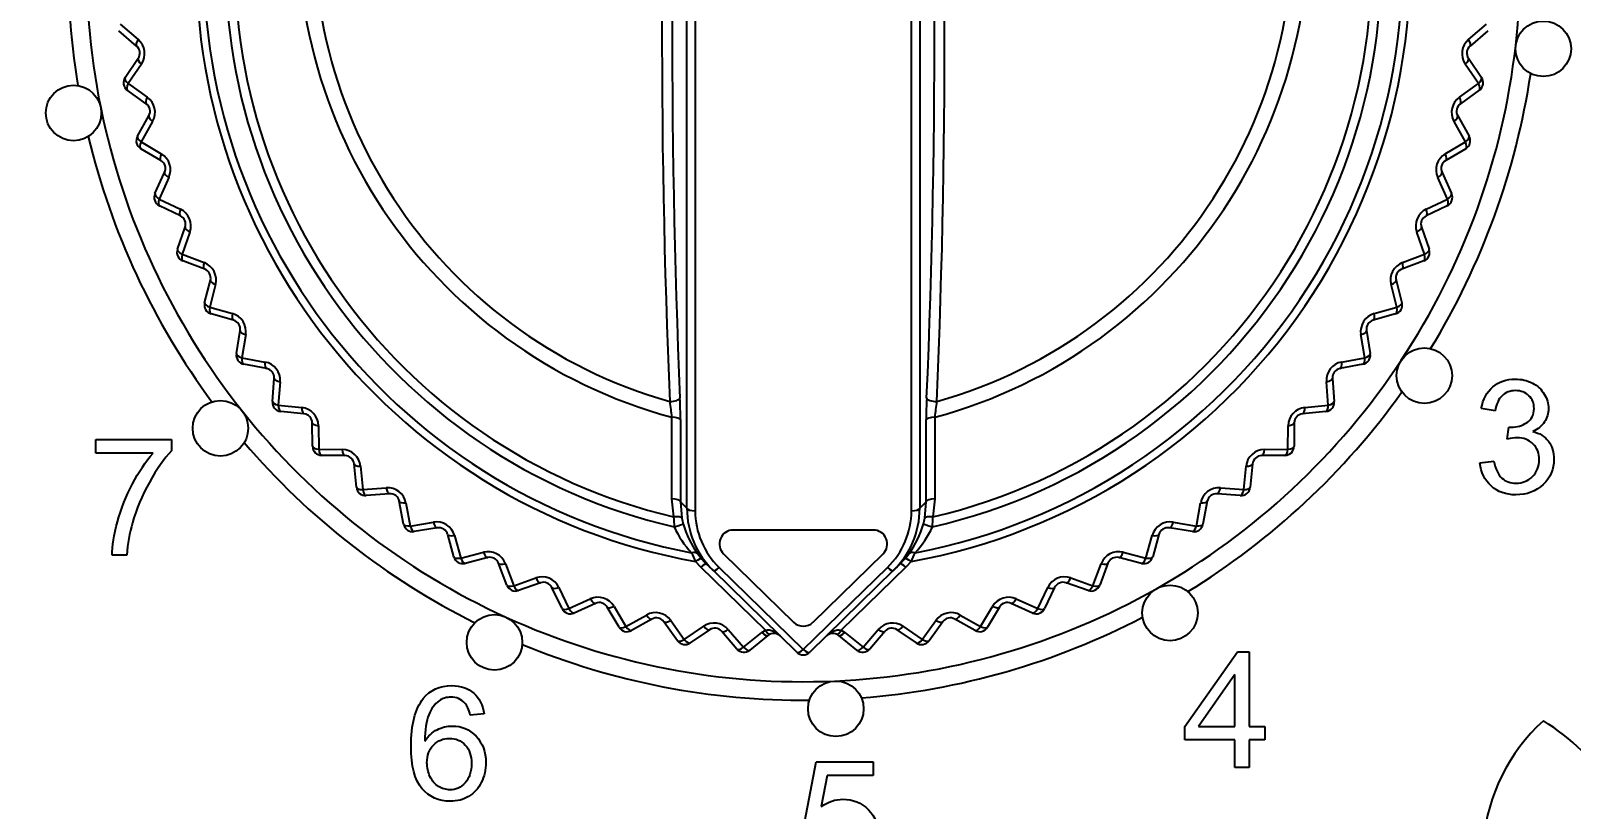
# Model space of a CAD drawing. Header units: millimetres. Extents: x -16130 to 36813, y -8099 to 27484.
# Drawn here: x 30170.65 to 30203.95, y 18294.53 to 18311.35 of the extents above; entities that cross this region are included whole.
import ezdxf

# ---------------------------------------------------------------- set-up
doc = ezdxf.new("R2010")
doc.units = ezdxf.units.MM
doc.header["$LTSCALE"] = 6
doc.header["$PDMODE"] = 99
doc.header["$PDSIZE"] = 1
doc.layers.add('08_DIM', color=3, linetype='Continuous', lineweight=13)
doc.styles.add('KSS_TXT', font='txt.shx', dxfattribs={"bigfont": 'extfont2.shx'})
doc.dimstyles.new('KSS_DIM', dxfattribs={"dimtxt": 3, "dimasz": 2.5, "dimexe": 1.25, "dimexo": 0.625, "dimtad": 1, "dimdsep": 46, "dimtxsty": 'KSS_TXT', "dimblk": 'OPEN30', "dimcen": 0, "dimazin": 2, "dimtfac": 0.75, "dimtmove": 0, "dimatfit": 3, "dimldrblk": 'OPEN30', "dimfxl": 1, "dimtolj": 1, "dimarcsym": 0})

# ---------------------------------------------------------------- blocks, each defined once
blk = doc.blocks.new('_Open30')
at = {"color": 0, "linetype": 'ByBlock', "lineweight": -2}
for p, q in [((-1, 0.268), (0, 0)), ((0, 0), (-1, -0.268)), ((0, 0), (-1, 0))]:
    blk.add_line(p, q, dxfattribs=at)
blk = doc.blocks.new('*D3047')
at = {"layer": '08_DIM', "color": 0, "lineweight": -2, "transparency": 16777216}
for p, q in [((30038.619, 18312.172), (30038.619, 18370.304)), ((30370.219, 18305.906), (30370.219, 18370.304)), ((30041.119, 18369.054), (30367.719, 18369.054))]:
    blk.add_line(p, q, dxfattribs=at)
at = {"layer": 'Defpoints', "color": 0, "transparency": 16777216}
for p in [(30370.219, 18369.054), (30038.619, 18311.547), (30370.219, 18305.281)]:
    blk.add_point(p, dxfattribs=at)
at = {"layer": '08_DIM', "color": 0, "lineweight": -2, "transparency": 16777216, "xscale": 2.5, "yscale": 2.5, "zscale": 2.5, "rotation": 180}
blk.add_blockref('_Open30', (30038.619, 18369.054), dxfattribs=at)
at = {"layer": '08_DIM', "color": 0, "lineweight": -2, "transparency": 16777216, "xscale": 2.5, "yscale": 2.5, "zscale": 2.5}
blk.add_blockref('_Open30', (30370.219, 18369.054), dxfattribs=at)
at = {"layer": '08_DIM', "color": 0, "transparency": 16777216, "insert": (30204.419, 18371.179), "char_height": 3, "attachment_point": 5, "style": 'KSS_TXT'}
blk.add_mtext('\\A1;331.6', dxfattribs=at)
blk = doc.blocks.new('*D3049')
at = {"layer": '08_DIM', "color": 0, "lineweight": -2, "transparency": 16777216}
for p, q in [((30200.117, 18343.051), (30005.532, 18343.051)), ((30006.782, 18166.047), (30006.782, 18340.551)), ((30048.444, 18163.547), (30005.532, 18163.547))]:
    blk.add_line(p, q, dxfattribs=at)
at = {"layer": 'Defpoints', "color": 0, "transparency": 16777216}
for p in [(30006.782, 18343.051), (30200.742, 18343.051), (30049.069, 18163.547)]:
    blk.add_point(p, dxfattribs=at)
at = {"layer": '08_DIM', "color": 0, "lineweight": -2, "transparency": 16777216, "xscale": 2.5, "yscale": 2.5, "zscale": 2.5}
for p, rotation in [((30006.782, 18343.051), 90), ((30006.782, 18163.547), 270)]:
    blk.add_blockref('_Open30', p, dxfattribs=dict(at, rotation=rotation))
at = {"layer": '08_DIM', "color": 0, "transparency": 16777216, "insert": (30004.655, 18253.299), "char_height": 3, "attachment_point": 5, "rotation": 90, "style": 'KSS_TXT'}
blk.add_mtext('\\A1;179.5', dxfattribs=at)
blk = doc.blocks.new('140.096a')
at = {"color": 0}
for p, q in [((-37.634, 147.945), (-37.248, 147.614)), ((-8.487, 147.614), (-8.101, 147.945)), ((-37.28, 147.474), (-37.662, 147.802)), ((-8.073, 147.802), (-8.455, 147.474)), ((-37.53, 146.794), (-37.245, 147.21)), ((-8.49, 147.21), (-8.206, 146.794)), ((-37.177, 147.081), (-37.464, 146.663)), ((-8.271, 146.663), (-8.558, 147.081)), ((-37.464, 146.663), (-37.051, 146.367)), ((-8.685, 146.367), (-8.271, 146.663)), ((-37.072, 146.225), (-37.481, 146.518)), ((-8.254, 146.518), (-8.664, 146.225)), ((-37.261, 145.525), (-37.014, 145.964)), ((-8.721, 145.964), (-8.475, 145.525)), ((-36.934, 145.843), (-37.183, 145.401)), ((-8.552, 145.401), (-8.801, 145.843)), ((-36.755, 144.998), (-37.189, 145.255)), ((-37.183, 145.401), (-36.746, 145.142)), ((-8.99, 145.142), (-8.552, 145.401)), ((-8.547, 145.255), (-8.98, 144.998)), ((-36.883, 144.285), (-36.675, 144.744)), ((-36.584, 144.63), (-36.793, 144.168)), ((-8.942, 144.168), (-9.152, 144.63)), ((-9.06, 144.744), (-8.853, 144.285)), ((-36.793, 144.168), (-36.335, 143.949)), ((-36.333, 143.804), (-36.787, 144.022)), ((-8.948, 144.022), (-9.402, 143.804)), ((-9.4, 143.949), (-8.942, 144.168)), ((-36.398, 143.082), (-36.231, 143.557)), ((-9.505, 143.557), (-9.338, 143.082)), ((-36.129, 143.453), (-36.297, 142.974)), ((-9.438, 142.974), (-9.606, 143.453)), ((-36.297, 142.974), (-35.822, 142.796)), ((-9.914, 142.796), (-9.438, 142.974)), ((-35.808, 142.651), (-36.279, 142.829)), ((-9.456, 142.829), (-9.927, 142.651)), ((-35.81, 141.926), (-35.685, 142.414)), ((-35.574, 142.319), (-35.7, 141.828)), ((-10.036, 141.828), (-10.162, 142.319)), ((-10.05, 142.414), (-9.926, 141.926)), ((-35.7, 141.828), (-35.21, 141.692)), ((-35.185, 141.548), (-35.67, 141.684)), ((-10.065, 141.684), (-10.55, 141.548)), ((-10.525, 141.692), (-10.036, 141.828)), ((-35.123, 140.826), (-35.042, 141.323)), ((-34.922, 141.239), (-35.004, 140.739)), ((-10.731, 140.739), (-10.814, 141.239)), ((-10.694, 141.323), (-10.612, 140.826)), ((-35.004, 140.739), (-34.505, 140.645)), ((-34.468, 140.504), (-34.963, 140.597)), ((-10.772, 140.597), (-11.267, 140.504)), ((-11.23, 140.645), (-10.731, 140.739)), ((-34.344, 139.79), (-34.306, 140.292)), ((-34.178, 140.219), (-34.217, 139.714)), ((-11.519, 139.714), (-11.557, 140.219)), ((-11.43, 140.292), (-11.392, 139.79)), ((-34.217, 139.714), (-33.712, 139.664)), ((-33.663, 139.526), (-34.164, 139.576)), ((-11.571, 139.576), (-12.073, 139.526)), ((-12.024, 139.664), (-11.519, 139.714)), ((-7.911, 139.588), (-8.211, 139.64)), ((-33.477, 138.826), (-33.482, 139.329)), ((-33.349, 139.268), (-33.343, 138.761)), ((-25.708, 137.688), (-25.708, 139.451)), ((-25.523, 139.402), (-25.524, 137.627)), ((-20.211, 137.627), (-20.212, 139.402)), ((-20.027, 139.451), (-20.028, 137.688)), ((-12.392, 138.761), (-12.387, 139.268)), ((-12.253, 139.329), (-12.259, 138.826)), ((-7.649, 138.976), (-7.617, 139.239)), ((-38.164, 138.673), (-38.164, 138.97)), ((-38.164, 138.97), (-36.527, 138.97)), ((-36.527, 138.97), (-36.527, 138.728)), ((-36.925, 138.673), (-38.164, 138.673)), ((-33.343, 138.761), (-32.836, 138.756)), ((-32.775, 138.622), (-33.279, 138.628)), ((-12.456, 138.628), (-12.96, 138.622)), ((-12.9, 138.756), (-12.392, 138.761)), ((-32.529, 137.941), (-32.579, 138.442)), ((-32.44, 138.393), (-32.39, 137.889)), ((-13.345, 137.889), (-13.296, 138.393)), ((-13.157, 138.442), (-13.207, 137.941)), ((-8.242, 138.465), (-7.942, 138.505)), ((-32.39, 137.889), (-31.884, 137.927)), ((-13.851, 137.927), (-13.345, 137.889)), ((-31.812, 137.799), (-32.315, 137.761)), ((-31.508, 137.142), (-31.601, 137.637)), ((-31.458, 137.601), (-31.364, 137.102)), ((-25.67, 137.299), (-25.708, 137.688)), ((-25.524, 137.627), (-25.491, 137.27)), ((-25.524, 137.627), (-25.384, 137.484)), ((-20.352, 137.484), (-20.211, 137.627)), ((-20.244, 137.27), (-20.211, 137.627)), ((-20.028, 137.688), (-20.065, 137.299)), ((-14.371, 137.102), (-14.278, 137.601)), ((-14.135, 137.637), (-14.228, 137.142)), ((-13.421, 137.761), (-13.923, 137.799)), ((-31.364, 137.102), (-30.864, 137.185)), ((-30.781, 137.063), (-31.279, 136.981)), ((-30.42, 136.435), (-30.556, 136.92)), ((-30.411, 136.897), (-30.274, 136.408)), ((-21.354, 137.015), (-24.381, 137.015)), ((-15.461, 136.408), (-15.325, 136.897)), ((-15.179, 136.92), (-15.315, 136.435)), ((-14.457, 136.981), (-14.954, 137.063)), ((-14.872, 137.185), (-14.371, 137.102)), ((-30.274, 136.408), (-29.783, 136.534)), ((-15.953, 136.534), (-15.461, 136.408)), ((-37.491, 136.47), (-37.811, 136.47)), ((-29.69, 136.42), (-30.178, 136.295)), ((-29.276, 135.825), (-29.454, 136.296)), ((-29.307, 136.286), (-29.128, 135.812)), ((-25.084, 136.214), (-25.198, 136.334)), ((-23.688, 134.853), (-25.084, 136.214)), ((-25.061, 136.389), (-24.957, 136.279)), ((-24.812, 136.137), (-24.957, 136.279)), ((-24.689, 136.207), (-22.868, 134.431)), ((-24.591, 136.5), (-23.077, 135.021)), ((-22.868, 134.431), (-21.047, 136.207)), ((-22.658, 135.021), (-21.144, 136.5)), ((-20.651, 136.214), (-22.047, 134.853)), ((-20.778, 136.279), (-20.923, 136.137)), ((-20.778, 136.279), (-20.674, 136.389)), ((-20.537, 136.335), (-20.651, 136.214)), ((-16.607, 135.812), (-16.429, 136.286)), ((-16.282, 136.296), (-16.459, 135.825)), ((-15.557, 136.295), (-16.045, 136.42)), ((-29.128, 135.812), (-28.649, 135.98)), ((-28.547, 135.874), (-29.023, 135.707)), ((-23.007, 134.374), (-24.812, 136.137)), ((-20.923, 136.137), (-22.728, 134.374)), ((-16.713, 135.707), (-17.188, 135.874)), ((-17.086, 135.98), (-16.607, 135.812)), ((-28.083, 135.318), (-28.301, 135.772)), ((-28.153, 135.775), (-27.934, 135.317)), ((-17.801, 135.317), (-17.582, 135.775)), ((-17.435, 135.772), (-17.653, 135.318)), ((-27.934, 135.317), (-27.472, 135.527)), ((-27.361, 135.43), (-27.82, 135.222)), ((-26.85, 134.916), (-27.107, 135.349)), ((-26.96, 135.365), (-26.702, 134.929)), ((-19.034, 134.929), (-18.776, 135.365)), ((-18.629, 135.349), (-18.886, 134.916)), ((-17.915, 135.222), (-18.374, 135.43)), ((-18.263, 135.527), (-17.801, 135.317)), ((-26.702, 134.929), (-26.259, 135.178)), ((-26.141, 135.091), (-26.58, 134.844)), ((-25.586, 134.624), (-25.88, 135.033)), ((-25.735, 135.062), (-25.44, 134.649)), ((-25.44, 134.649), (-25.021, 134.936)), ((-24.489, 134.866), (-24.159, 134.481)), ((-21.577, 134.481), (-21.246, 134.866)), ((-20.714, 134.936), (-20.296, 134.649)), ((-20.296, 134.649), (-20, 135.062)), ((-19.855, 135.033), (-20.149, 134.624)), ((-19.156, 134.844), (-19.595, 135.091)), ((-19.476, 135.178), (-19.034, 134.929)), ((-24.895, 134.859), (-25.311, 134.575)), ((-24.302, 134.442), (-24.631, 134.824)), ((-24.159, 134.481), (-23.767, 134.802)), ((-23.634, 134.737), (-24.024, 134.418)), ((-23.767, 134.802), (-23.688, 134.853)), ((-23.595, 134.762), (-23.634, 134.737)), ((-22.101, 134.737), (-22.14, 134.762)), ((-21.712, 134.418), (-22.101, 134.737)), ((-22.047, 134.853), (-21.969, 134.802)), ((-21.969, 134.802), (-21.577, 134.481)), ((-21.105, 134.824), (-21.433, 134.442)), ((-20.424, 134.575), (-20.84, 134.859)), ((-14.623, 132.766), (-13.482, 134.385)), ((-13.482, 134.385), (-13.231, 134.385)), ((-13.231, 134.385), (-13.231, 132.766)), ((-13.539, 133.894), (-14.323, 132.766)), ((-13.539, 132.766), (-13.539, 133.894)), ((-29.77, 133.041), (-30.068, 133.016)), ((-14.623, 132.483), (-14.623, 132.766)), ((-14.323, 132.766), (-13.539, 132.766)), ((-13.231, 132.766), (-12.892, 132.766)), ((-12.892, 132.766), (-12.892, 132.483)), ((-13.539, 132.483), (-14.623, 132.483)), ((-13.539, 131.885), (-13.539, 132.483)), ((-13.231, 132.483), (-13.231, 131.885)), ((-12.892, 132.483), (-13.231, 132.483)), ((-22.832, 130.724), (-22.592, 132.005)), ((-22.592, 132.005), (-21.354, 132.005)), ((-21.354, 132.005), (-21.354, 131.712)), ((-13.231, 131.885), (-13.539, 131.885)), ((-22.349, 131.712), (-22.481, 131.04)), ((-21.354, 131.712), (-22.349, 131.712))]:
    blk.add_line(p, q, dxfattribs=at)
for centre in [(-6.871, 147.414), (-38.644, 146.027), (-9.442, 140.351), (-35.468, 139.214), (-14.94, 135.224), (-29.544, 134.587), (-22.165, 133.152)]:
    blk.add_circle(centre, 0.6, dxfattribs=at)
for centre, radius, start, end in [((-22.862, 149.252), 13.128, 90.0429, 259.7499), ((-22.861, 149.259), 12.964, 90.0451, 259.2353), ((-22.849, 149.273), 12.509, 90.0888, 257.0271), ((-22.85, 149.275), 12.304, 90.086, 256.7477), ((-22.859, 150.006), 10.932, 90.0469, 254.8925), ((-22.876, 150.006), 10.932, 285.1063, 89.9543), ((-22.883, 149.961), 10.566, 89.9152, 254.2413), ((-22.852, 149.961), 10.566, 285.7566, 90.087), ((156.518, 147.692), 182.442, 176.94107, 182.48171), ((156.651, 147.7), 182.354, 176.96056, 182.46297), ((-201.355, 147.706), 181.323, 357.52139, 3.05509), ((-203.286, 147.686), 183.474, 357.53389, 3.04333), ((-22.868, 149.237), 15.5, 353.5, 20.5), ((-22.868, 149.237), 15.5, 164.5, 191.5), ((-22.868, 149.237), 15.9, 166.5259, 189.4741), ((-22.867, 149.248), 13.122, 280.228, 11.1898), ((-22.869, 149.255), 12.959, 280.745, 11.1548), ((-22.869, 149.261), 12.493, 282.9076, 11.0949), ((-22.87, 149.264), 12.29, 283.1925, 11.0818), ((-37.509, 147.308), 0.402, 325.6089, 49.5009), ((-8.226, 147.308), 0.402, 130.499, 214.3912), ((-37.411, 147.322), 0.2, 325.665, 49.335), ((-22.868, 149.237), 15.5, 326.5, 353.5), ((-8.325, 147.322), 0.2, 130.665, 214.335), ((-22.868, 149.237), 15.9, 328.5259, 351.4741), ((-37.364, 146.681), 0.2, 145.665, 234.335), ((-8.371, 146.681), 0.2, 305.665, 34.335), ((-37.188, 146.062), 0.2, 330.665, 54.335), ((-37.284, 146.04), 0.402, 330.6167, 54.491), ((-8.451, 146.04), 0.402, 125.5089, 209.3834), ((-8.547, 146.062), 0.2, 125.665, 209.335), ((-22.868, 149.237), 15.5, 191.5, 218.5), ((-37.087, 145.427), 0.2, 150.665, 239.335), ((-8.649, 145.427), 0.2, 300.665, 29.335), ((-22.868, 149.237), 15.9, 193.5259, 216.4741), ((-36.857, 144.826), 0.2, 335.665, 59.335), ((-36.95, 144.796), 0.402, 335.6226, 59.4811), ((-8.786, 144.796), 0.402, 120.5188, 204.3775), ((-8.878, 144.826), 0.2, 120.665, 204.335), ((-36.7, 144.202), 0.2, 155.665, 244.335), ((-9.035, 144.202), 0.2, 295.665, 24.335), ((-36.508, 143.586), 0.402, 340.6289, 64.4687), ((-9.227, 143.586), 0.402, 115.5312, 199.3712), ((-36.42, 143.624), 0.2, 340.665, 64.335), ((-9.316, 143.624), 0.2, 115.665, 199.335), ((-36.209, 143.016), 0.2, 160.665, 249.335), ((-9.527, 143.016), 0.2, 290.665, 19.335), ((-35.963, 142.419), 0.402, 345.6316, 69.4585), ((-35.879, 142.464), 0.2, 345.665, 69.335), ((-9.772, 142.419), 0.402, 110.5414, 194.3685), ((-9.857, 142.464), 0.2, 110.665, 194.335), ((-35.616, 141.877), 0.2, 165.665, 254.335), ((-10.119, 141.877), 0.2, 285.665, 14.335), ((-35.318, 141.304), 0.402, 350.6346, 74.4469), ((-35.239, 141.356), 0.2, 350.665, 74.335), ((-10.417, 141.304), 0.402, 105.5531, 189.3655), ((-10.496, 141.356), 0.2, 105.665, 189.335), ((-34.926, 140.794), 0.2, 170.665, 259.335), ((-34.579, 140.25), 0.402, 355.634, 79.4378), ((-22.868, 149.237), 15.5, 299.5, 326.5), ((-11.156, 140.25), 0.402, 100.5621, 184.3661), ((-10.809, 140.794), 0.2, 280.665, 9.335), ((-34.505, 140.307), 0.2, 355.665, 79.335), ((-11.23, 140.307), 0.2, 100.665, 184.335), ((-35.132, 139.404), 9.608, 359.9886, 2.7462), ((-10.604, 139.404), 9.608, 177.2538, 180.0114), ((-22.868, 149.237), 15.9, 301.5259, 324.4741), ((-22.868, 149.237), 15.5, 218.5, 245.5), ((-34.144, 139.775), 0.2, 175.665, 264.335), ((-33.751, 139.264), 0.402, 0.6331, 84.429), ((-30.57, 138.984), 4.884, 5.4932, 9.525), ((-15.167, 138.984), 4.883, 170.4746, 174.5072), ((-11.985, 139.264), 0.402, 95.571, 179.3669), ((-11.591, 139.775), 0.2, 275.665, 4.335), ((-33.682, 139.327), 0.2, 0.665, 84.335), ((-12.053, 139.327), 0.2, 95.665, 179.335), ((-22.868, 149.237), 15.9, 220.5259, 243.4741), ((-33.277, 138.828), 0.2, 180.665, 269.335), ((-32.84, 138.354), 0.402, 5.63, 89.4218), ((-32.778, 138.422), 0.2, 5.665, 89.335), ((-12.896, 138.354), 0.402, 90.5781, 174.3701), ((-12.958, 138.422), 0.2, 90.665, 174.335), ((-12.459, 138.828), 0.2, 270.665, 359.335), ((-32.33, 137.96), 0.2, 185.665, 274.335), ((-31.853, 137.527), 0.402, 10.6258, 94.4164), ((-13.882, 137.527), 0.402, 85.5836, 169.3742), ((-13.406, 137.96), 0.2, 265.665, 354.335), ((-31.797, 137.6), 0.2, 10.665, 94.335), ((-13.938, 137.6), 0.2, 85.665, 169.335), ((-22.266, 137.404), 3.406, 181.77, 185.3895), ((-24.107, 137.537), 1.41, 190.8904, 195.9949), ((-23.495, 137.49), 1.889, 180.1834, 225.7929), ((-23.505, 137.429), 1.701, 180.0432, 225.8986), ((-22.233, 137.43), 1.703, 314.1362, 359.922), ((-22.239, 137.49), 1.888, 314.1958, 359.828), ((-21.629, 137.537), 1.411, 344.0062, 349.1083), ((-23.469, 137.404), 3.406, 354.6107, 358.2308), ((-31.311, 137.179), 0.2, 190.665, 279.335), ((-30.798, 136.788), 0.402, 15.6212, 99.4115), ((-30.749, 136.866), 0.2, 15.665, 99.335), ((-23.938, 137.826), 1.873, 203.3631, 224.0984), ((-23.502, 137.691), 2.034, 195.4803, 215.8672), ((-24.381, 136.715), 0.3, 90, 225.665), ((-21.354, 136.715), 0.3, 314.335, 90), ((-22.233, 137.691), 2.034, 324.1393, 344.5206), ((-21.797, 137.826), 1.872, 315.9055, 336.643), ((-14.937, 136.788), 0.402, 80.5884, 164.3789), ((-14.986, 136.866), 0.2, 80.665, 164.335), ((-14.424, 137.179), 0.2, 260.665, 349.335), ((-29.683, 136.145), 0.402, 20.6148, 104.4094), ((-16.053, 136.145), 0.402, 75.5905, 159.3853), ((-30.228, 136.489), 0.2, 195.665, 284.335), ((-29.641, 136.226), 0.2, 20.665, 104.335), ((-22.922, 137.47), 2.543, 201.8426, 206.5114), ((-23.783, 137.507), 1.699, 216.3934, 221.184), ((-21.952, 137.507), 1.698, 318.8262, 323.6151), ((-22.82, 137.473), 2.551, 333.4969, 338.1499), ((-16.095, 136.226), 0.2, 75.665, 159.335), ((-15.508, 136.489), 0.2, 255.665, 344.335), ((-28.516, 135.601), 0.402, 25.6098, 109.4067), ((-28.481, 135.685), 0.2, 25.665, 109.335), ((-17.22, 135.601), 0.402, 70.5932, 154.3902), ((-17.254, 135.685), 0.2, 70.665, 154.335), ((-29.089, 135.896), 0.2, 200.665, 289.335), ((-27.306, 135.161), 0.402, 30.603, 114.4071), ((-22.868, 149.237), 15.5, 272.5, 299.5), ((-18.43, 135.161), 0.402, 65.5929, 149.397), ((-16.647, 135.896), 0.2, 250.665, 339.335), ((-27.902, 135.404), 0.2, 205.665, 294.335), ((-27.279, 135.247), 0.2, 30.665, 114.335), ((-26.062, 134.828), 0.402, 35.5989, 119.4064), ((-19.673, 134.828), 0.402, 60.5936, 144.4011), ((-18.457, 135.247), 0.2, 65.665, 149.335), ((-17.833, 135.404), 0.2, 245.665, 334.335), ((-22.868, 149.237), 15.5, 245.5, 272.5), ((-26.678, 135.018), 0.2, 210.665, 299.335), ((-26.043, 134.916), 0.2, 35.665, 119.335), ((-24.794, 134.604), 0.402, 40.5945, 124.4073), ((-24.782, 134.694), 0.2, 40.665, 124.335), ((-22.868, 135.236), 0.3, 225.665, 314.335), ((-22.868, 149.237), 15.9, 274.5259, 297.4741), ((-20.941, 134.604), 0.402, 55.5927, 139.4055), ((-20.953, 134.694), 0.2, 55.665, 139.335), ((-19.693, 134.916), 0.2, 60.665, 144.335), ((-19.058, 135.018), 0.2, 240.665, 329.335), ((-22.868, 149.237), 15.9, 247.5259, 270.4741), ((-25.424, 134.74), 0.2, 215.665, 304.335), ((-23.508, 134.582), 0.2, 45.665, 116.0334), ((-22.228, 134.582), 0.2, 63.9666, 134.335), ((-20.312, 134.74), 0.2, 235.665, 324.335), ((-24.151, 134.573), 0.2, 220.665, 309.335), ((-22.868, 134.517), 0.2, 225.665, 314.335), ((-21.585, 134.573), 0.2, 230.665, 319.335), ((-4.182, 129.93), 4, 132.18, 216.7393), ((-9.222, 129.059), 4.5, 31.5418, 58.4582), ((-1.811, 127.837), 5.057, 135, 180)]:
    blk.add_arc(centre, radius, start, end, dxfattribs=at)
for centre, major_axis, ratio, start_param, end_param in [((-37.15, 147.626), (-0.13, -0.152), 0.358196, 5.085071, 6.283185), ((-8.585, 147.626), (0.13, -0.152), 0.358196, 0, 1.198114), ((-37.08, 147.097), (-0.165, 0.113), 0.360866, 0, 1.205077), ((-8.655, 147.097), (0.165, 0.113), 0.360866, 5.078109, 6.283185), ((-37.364, 146.681), (-0.165, 0.113), 0.380389, 0, 1.201089), ((-37.364, 146.681), (-0.117, -0.162), 0.378851, 5.083852, 6.283185), ((-8.371, 146.681), (0.165, 0.113), 0.380389, 5.082096, 6.283185), ((-8.371, 146.681), (0.117, -0.162), 0.378851, 0, 1.199334), ((-36.955, 146.387), (-0.117, -0.162), 0.353404, 5.080553, 6.283185), ((-8.78, 146.387), (0.117, -0.162), 0.353404, 0, 1.202633), ((-36.84, 145.866), (-0.174, 0.098), 0.35611, 0, 1.209517), ((-8.896, 145.866), (0.174, 0.098), 0.35611, 5.073669, 6.283185), ((-37.087, 145.427), (-0.174, 0.098), 0.375071, 0, 1.205853), ((-8.649, 145.427), (0.174, 0.098), 0.375071, 5.077332, 6.283185), ((-37.087, 145.427), (-0.102, -0.172), 0.373504, 5.079114, 6.283185), ((-8.649, 145.427), (0.102, -0.172), 0.373504, 0, 1.204071), ((-36.653, 145.17), (-0.102, -0.172), 0.348842, 5.076072, 6.283185), ((-9.082, 145.17), (0.102, -0.172), 0.348842, 0, 1.207113), ((-36.493, 144.661), (-0.182, 0.082), 0.351393, 0, 1.213655), ((-9.243, 144.661), (0.182, 0.082), 0.351393, 5.06953, 6.283185), ((-36.7, 144.202), (-0.182, 0.082), 0.36988, 0, 1.210339), ((-9.035, 144.202), (0.182, 0.082), 0.36988, 5.072847, 6.283185), ((-36.7, 144.202), (-0.087, -0.18), 0.368462, 5.074451, 6.283185), ((-36.246, 143.984), (-0.087, -0.18), 0.34455, 5.071726, 6.283185), ((-9.489, 143.984), (0.087, -0.18), 0.34455, 0, 1.211459), ((-9.035, 144.202), (0.087, -0.18), 0.368462, 0, 1.208735), ((-36.042, 143.491), (-0.189, 0.066), 0.346968, 0, 1.217608), ((-9.693, 143.491), (0.189, 0.066), 0.346968, 5.065578, 6.283185), ((-36.209, 143.016), (-0.189, 0.066), 0.365088, 0, 1.214625), ((-36.209, 143.016), (-0.071, -0.187), 0.363679, 5.070147, 6.283185), ((-9.527, 143.016), (0.071, -0.187), 0.363679, 0, 1.213038), ((-9.527, 143.016), (0.189, 0.066), 0.365088, 5.06856, 6.283185), ((-35.738, 142.838), (-0.071, -0.187), 0.340564, 5.067665, 6.283185), ((-9.998, 142.838), (0.071, -0.187), 0.340564, 0, 1.21552), ((-35.491, 142.365), (-0.194, 0.05), 0.342778, 0, 1.221153), ((-10.244, 142.365), (0.194, 0.05), 0.342778, 5.062032, 6.283185), ((-35.616, 141.877), (-0.194, 0.05), 0.360603, 0, 1.218445), ((-10.119, 141.877), (0.194, 0.05), 0.360603, 5.06474, 6.283185), ((-35.616, 141.877), (-0.054, -0.193), 0.359405, 5.066085, 6.283185), ((-35.131, 141.741), (-0.054, -0.193), 0.337017, 5.063833, 6.283185), ((-10.604, 141.741), (0.054, -0.193), 0.337017, 0, 1.219352), ((-10.119, 141.877), (0.054, -0.193), 0.359405, 0, 1.2171), ((-34.844, 141.291), (-0.197, 0.032), 0.33897, 0, 1.22438), ((-10.891, 141.291), (0.197, 0.032), 0.33897, 5.058805, 6.283185), ((-34.926, 140.794), (-0.197, 0.032), 0.356652, 0, 1.221948), ((-34.926, 140.794), (-0.037, -0.197), 0.355513, 5.062512, 6.283185), ((-34.431, 140.7), (-0.037, -0.197), 0.333809, 5.060438, 6.283185), ((-11.304, 140.7), (0.037, -0.197), 0.333809, 0, 1.222747), ((-10.809, 140.794), (0.037, -0.197), 0.355513, 0, 1.220673), ((-10.809, 140.794), (0.197, 0.032), 0.356652, 5.061237, 6.283185), ((-34.106, 140.277), (-0.199, 0.015), 0.335557, 0, 1.227192), ((-11.629, 140.277), (0.199, 0.015), 0.335557, 5.055993, 6.283185), ((-25.734, 139.86), (0.2, 0.01), 0.338169, 4.599218, 6.199118), ((-20.002, 139.86), (-0.2, 0.01), 0.338169, 0.084067, 1.683967), ((-34.144, 139.775), (-0.199, 0.015), 0.353133, 0, 1.224915), ((-34.144, 139.775), (-0.02, -0.199), 0.352206, 5.059304, 6.283185), ((-33.643, 139.725), (-0.02, -0.199), 0.331118, 5.05734, 6.283185), ((-12.092, 139.725), (0.02, -0.199), 0.331118, 0, 1.225845), ((-11.591, 139.775), (0.02, -0.199), 0.352206, 0, 1.223881), ((-11.591, 139.775), (0.199, 0.015), 0.353133, 5.05827, 6.283185), ((-33.282, 139.332), (-0.2, -0.002), 0.332533, 0, 1.229581), ((-25.723, 139.397), (0.2, 0), 0.269335, 0.08311, 1.498205), ((-20.013, 139.397), (-0.2, 0), 0.269335, 4.78498, 6.200075), ((-12.453, 139.332), (0.2, -0.002), 0.332533, 5.053604, 6.283185), ((-33.277, 138.828), (-0.2, -0.002), 0.350163, 0, 1.227479), ((-33.277, 138.828), (-0.002, -0.2), 0.349362, 5.056598, 6.283185), ((-32.773, 138.822), (-0.002, -0.2), 0.328774, 5.054733, 6.283185), ((-12.962, 138.822), (0.002, -0.2), 0.328774, 0, 1.228452), ((-12.459, 138.828), (0.002, -0.2), 0.349362, 0, 1.226587), ((-12.459, 138.828), (0.2, -0.002), 0.350163, 5.055707, 6.283185), ((-32.38, 138.462), (-0.199, -0.02), 0.330006, 0, 1.231615), ((-13.356, 138.462), (0.199, -0.02), 0.330006, 5.05157, 6.283185), ((-32.33, 137.96), (-0.199, -0.02), 0.347704, 0, 1.229553), ((-32.33, 137.96), (0.015, -0.199), 0.347059, 5.054349, 6.283185), ((-31.828, 137.999), (0.015, -0.199), 0.326936, 5.05247, 6.283185), ((-13.908, 137.999), (-0.015, -0.199), 0.326936, 0, 1.230716), ((-13.406, 137.96), (-0.015, -0.199), 0.347059, 0, 1.228836), ((-13.406, 137.96), (0.199, -0.02), 0.347704, 5.053633, 6.283185), ((-31.404, 137.674), (-0.197, -0.037), 0.327835, 0, 1.233181), ((-25.724, 137.621), (0.2, 0), 0.337783, 0.082963, 1.490262), ((-20.012, 137.621), (-0.2, 0), 0.337783, 4.792923, 6.200222), ((-14.331, 137.674), (0.197, -0.037), 0.327835, 5.050004, 6.283185), ((-25.686, 137.228), (0.196, 0.038), 0.333602, 0.064954, 1.424411), ((-25.185, 137.491), (-0.2, 0), 0.317618, 0.09829, 1.465302), ((-20.551, 137.491), (0.2, 0), 0.317618, 4.817883, 6.184896), ((-20.049, 137.228), (-0.196, 0.038), 0.333602, 4.858774, 6.218231), ((-31.311, 137.179), (-0.197, -0.037), 0.345718, 0, 1.231168), ((-31.311, 137.179), (0.032, -0.197), 0.345262, 5.052524, 6.283185), ((-30.814, 137.26), (0.032, -0.197), 0.325443, 5.050659, 6.283185), ((-30.364, 136.974), (-0.193, -0.054), 0.326169, 0, 1.234464), ((-25.654, 137.094), (0.192, 0.055), 0.044549, 4.686444, 6.227896), ((-20.081, 137.094), (-0.192, 0.055), 0.044552, 0.055289, 1.596756), ((-15.372, 136.974), (0.193, -0.054), 0.326169, 5.048722, 6.283185), ((-14.921, 137.26), (-0.032, -0.197), 0.325443, 0, 1.232527), ((-14.424, 137.179), (-0.032, -0.197), 0.345262, 0, 1.230662), ((-14.424, 137.179), (0.197, -0.037), 0.345718, 5.052018, 6.283185), ((-29.74, 136.613), (0.05, -0.194), 0.324355, 5.049225, 6.283185), ((-25.31, 136.379), (0.161, 0.118), 0.594382, 0.020266, 1.002815), ((-20.425, 136.379), (-0.161, 0.118), 0.594508, 5.280008, 6.2629), ((-15.996, 136.613), (-0.05, -0.194), 0.324355, 0, 1.23396), ((-30.228, 136.489), (-0.193, -0.054), 0.344265, 0, 1.232419), ((-30.228, 136.489), (0.05, -0.194), 0.343879, 5.051195, 6.283185), ((-29.267, 136.367), (-0.187, -0.071), 0.324818, 0, 1.235318), ((-25.212, 136.257), (0.151, 0.132), 0.259149, 0.008566, 1.258165), ((-25.097, 136.136), (0.14, 0.143), 0.240111, 0, 1.237585), ((-24.672, 136.28), (0.14, 0.143), 0.204417, 3.141593, 4.391058), ((-21.063, 136.28), (-0.14, 0.143), 0.204417, 1.892128, 3.141593), ((-20.638, 136.136), (-0.14, 0.143), 0.240111, 5.0456, 6.283185), ((-20.524, 136.257), (-0.151, 0.132), 0.259191, 5.02497, 6.274599), ((-16.469, 136.367), (0.187, -0.071), 0.324818, 5.047867, 6.283185), ((-15.508, 136.489), (-0.05, -0.194), 0.343879, 0, 1.231991), ((-15.508, 136.489), (0.193, -0.054), 0.344265, 5.050767, 6.283185), ((-28.614, 136.063), (0.066, -0.189), 0.323601, 5.048132, 6.283185), ((-17.122, 136.063), (-0.066, -0.189), 0.323601, 0, 1.235053), ((-29.089, 135.896), (-0.187, -0.071), 0.343165, 0, 1.23322), ((-29.089, 135.896), (0.066, -0.189), 0.342978, 5.050172, 6.283185), ((-28.121, 135.858), (-0.18, -0.087), 0.323896, 0, 1.23596), ((-17.615, 135.858), (0.18, -0.087), 0.323896, 5.047225, 6.283185), ((-16.647, 135.896), (-0.066, -0.189), 0.342978, 0, 1.233013), ((-16.647, 135.896), (0.187, -0.071), 0.343165, 5.049966, 6.283185), ((-27.902, 135.404), (-0.18, -0.087), 0.342525, 0, 1.233794), ((-27.902, 135.404), (0.082, -0.182), 0.342347, 5.049589, 6.283185), ((-27.443, 135.612), (0.082, -0.182), 0.323087, 5.047423, 6.283185), ((-26.935, 135.451), (-0.172, -0.102), 0.323243, 0, 1.236294), ((-18.801, 135.451), (0.172, -0.102), 0.323243, 5.046892, 6.283185), ((-18.292, 135.612), (-0.082, -0.182), 0.323087, 0, 1.235763), ((-17.833, 135.404), (-0.082, -0.182), 0.342347, 0, 1.233597), ((-17.833, 135.404), (0.18, -0.087), 0.342525, 5.049392, 6.283185), ((-26.678, 135.018), (-0.172, -0.102), 0.342107, 0, 1.234016), ((-26.678, 135.018), (0.098, -0.174), 0.342087, 5.049192, 6.283185), ((-26.238, 135.265), (0.098, -0.174), 0.322856, 5.046916, 6.283185), ((-25.718, 135.149), (-0.162, -0.117), 0.322869, 0, 1.236478), ((-25.008, 135.024), (0.113, -0.165), 0.3227, 5.046721, 6.283185), ((-24.479, 134.955), (-0.152, -0.13), 0.322717, 0, 1.236546), ((-21.257, 134.955), (0.152, -0.13), 0.322717, 5.046639, 6.283185), ((-20.727, 135.024), (-0.113, -0.165), 0.3227, 0, 1.236465), ((-20.018, 135.149), (0.162, -0.117), 0.322869, 5.046707, 6.283185), ((-19.497, 135.265), (-0.098, -0.174), 0.322856, 0, 1.236269), ((-19.058, 135.018), (-0.098, -0.174), 0.342087, 0, 1.233994), ((-19.058, 135.018), (0.172, -0.102), 0.342107, 5.049169, 6.283185), ((-25.424, 134.74), (-0.162, -0.117), 0.341987, 0, 1.234148), ((-25.424, 134.74), (0.113, -0.165), 0.341944, 5.049085, 6.283185), ((-23.761, 134.892), (0.127, -0.155), 0.322713, 5.046601, 6.283185), ((-23.683, 134.942), (0.088, -0.18), 0.236695, 5.111488, 6.283185), ((-22.052, 134.942), (-0.088, -0.18), 0.236695, 0, 1.171697), ((-21.974, 134.892), (-0.127, -0.155), 0.322713, 0, 1.236585), ((-20.312, 134.74), (-0.113, -0.165), 0.341944, 0, 1.234101), ((-20.312, 134.74), (0.162, -0.117), 0.341987, 5.049037, 6.283185), ((-24.151, 134.573), (-0.152, -0.13), 0.341952, 0, 1.23411), ((-24.151, 134.573), (0.127, -0.155), 0.341978, 5.049047, 6.283185), ((-22.868, 134.517), (0.14, 0.143), 0.314574, 3.141593, 4.400908), ((-22.868, 134.517), (-0.14, 0.143), 0.314574, 1.882278, 3.141593), ((-21.585, 134.573), (-0.127, -0.155), 0.341978, 0, 1.234139), ((-21.585, 134.573), (0.152, -0.13), 0.341952, 5.049075, 6.283185)]:
    blk.add_ellipse(centre, major_axis=major_axis, ratio=ratio, start_param=start_param, end_param=end_param, dxfattribs=at)
for points, knots in [([(-25.384, 137.484), (-25.384, 139.304), (-25.384, 141.155), (-25.384, 143.978), (-25.384, 144.927), (-25.384, 146.84), (-25.384, 147.8), (-25.384, 148.754)], [0, 0, 0, 0, 0.5, 0.5, 0.75, 0.75, 1, 1, 1, 1]), ([(-25.206, 148.773), (-25.206, 147.816), (-25.206, 146.857), (-25.206, 144.938), (-25.206, 143.974), (-25.206, 141.118), (-25.206, 139.253), (-25.206, 137.427)], [0, 0, 0, 0, 0.25, 0.25, 0.5, 0.5, 1, 1, 1, 1]), ([(-20.53, 137.427), (-20.53, 138.34), (-20.53, 139.265), (-20.53, 141.14), (-20.53, 142.093), (-20.53, 144.949), (-20.53, 146.858), (-20.53, 148.773)], [0, 0, 0, 0, 0.25, 0.25, 0.5, 0.5, 1, 1, 1, 1]), ([(-20.352, 148.754), (-20.352, 146.846), (-20.352, 144.951), (-20.352, 142.128), (-20.352, 141.19), (-20.352, 139.32), (-20.352, 138.394), (-20.352, 137.484)], [0, 0, 0, 0, 0.5, 0.5, 0.75, 0.75, 1, 1, 1, 1]), ([(-8.211, 139.64), (-8.175, 139.842), (-8.092, 139.998), (-7.831, 140.219), (-7.669, 140.274), (-7.477, 140.276), (-7.343, 140.277), (-7.219, 140.247), (-7.107, 140.19), (-6.994, 140.133), (-6.909, 140.053), (-6.85, 139.954), (-6.791, 139.854), (-6.76, 139.75), (-6.76, 139.532), (-6.788, 139.436), (-6.902, 139.264), (-6.987, 139.194), (-7.097, 139.143)], [0, 0, 0, 0, 0.192384, 0.192384, 0.384768, 0.384768, 0.384768, 0.523045, 0.523045, 0.523045, 0.650787, 0.650787, 0.650787, 0.76952, 0.76952, 0.88476, 0.88476, 1, 1, 1, 1]), ([(-7.617, 139.239), (-7.595, 139.238), (-7.579, 139.236), (-7.441, 139.236), (-7.325, 139.27), (-7.223, 139.337), (-7.121, 139.403), (-7.07, 139.506), (-7.07, 139.755), (-7.107, 139.846), (-7.182, 139.918), (-7.258, 139.99), (-7.351, 140.027), (-7.586, 140.027), (-7.683, 139.99), (-7.761, 139.916), (-7.839, 139.844), (-7.888, 139.734), (-7.911, 139.588)], [0, 0, 0, 0, 0.016367, 0.016367, 0.198747, 0.198747, 0.198747, 0.375955, 0.375955, 0.517721, 0.517721, 0.517721, 0.672577, 0.672577, 0.823189, 0.823189, 0.823189, 1, 1, 1, 1]), ([(-7.097, 139.143), (-6.953, 139.109), (-6.84, 139.041), (-6.76, 138.935), (-6.681, 138.829), (-6.64, 138.699), (-6.64, 138.328), (-6.717, 138.147), (-7.029, 137.851), (-7.226, 137.776), (-7.678, 137.776), (-7.857, 137.84), (-7.999, 137.968), (-8.14, 138.096), (-8.222, 138.261), (-8.242, 138.465)], [0, 0, 0, 0, 0.125331, 0.125331, 0.125331, 0.267415, 0.267415, 0.459302, 0.459302, 0.651189, 0.651189, 0.824675, 0.824675, 0.824675, 1, 1, 1, 1]), ([(-7.942, 138.505), (-7.906, 138.334), (-7.848, 138.212), (-7.766, 138.137), (-7.684, 138.062), (-7.582, 138.025), (-7.32, 138.025), (-7.202, 138.074), (-7.006, 138.269), (-6.959, 138.39), (-6.959, 138.673), (-7.003, 138.785), (-7.094, 138.875), (-7.184, 138.963), (-7.299, 139.01), (-7.495, 139.01), (-7.565, 138.998), (-7.649, 138.976)], [0, 0, 0, 0, 0.164545, 0.164545, 0.164545, 0.298522, 0.298522, 0.456035, 0.456035, 0.613548, 0.613548, 0.763982, 0.763982, 0.763982, 0.931161, 0.931161, 1, 1, 1, 1]), ([(-37.811, 136.47), (-37.808, 136.669), (-37.769, 136.91), (-37.693, 137.192), (-37.618, 137.474), (-37.512, 137.747), (-37.372, 138.01), (-37.233, 138.272), (-37.083, 138.493), (-36.925, 138.673)], [0, 0, 0, 0, 0.303533, 0.303533, 0.303533, 0.668094, 0.668094, 0.668094, 1, 1, 1, 1]), ([(-36.527, 138.728), (-36.687, 138.557), (-36.847, 138.329), (-37.005, 138.045), (-37.164, 137.76), (-37.286, 137.468), (-37.372, 137.167), (-37.433, 136.954), (-37.475, 136.723), (-37.491, 136.47)], [0, 0, 0, 0, 0.334574, 0.334574, 0.334574, 0.716506, 0.716506, 0.716506, 1, 1, 1, 1]), ([(-23.688, 134.853), (-23.628, 134.868), (-23.567, 134.852), (-23.459, 134.802), (-23.41, 134.767), (-23.368, 134.726)], [0, 0, 0, 0, 0.5, 0.5, 1, 1, 1, 1]), ([(-22.368, 134.726), (-22.325, 134.767), (-22.277, 134.802), (-22.169, 134.852), (-22.107, 134.868), (-22.047, 134.853)], [0, 0, 0, 0, 0.5, 0.5, 1, 1, 1, 1]), ([(-31.051, 132.455), (-30.979, 132.565), (-30.889, 132.647), (-30.785, 132.701), (-30.68, 132.755), (-30.57, 132.78), (-30.255, 132.78), (-30.082, 132.707), (-29.942, 132.559), (-29.802, 132.411), (-29.731, 132.222), (-29.731, 131.835), (-29.763, 131.693), (-29.83, 131.561), (-29.896, 131.43), (-29.986, 131.328), (-30.103, 131.258), (-30.219, 131.189), (-30.351, 131.153), (-30.748, 131.153), (-30.953, 131.245), (-31.269, 131.613), (-31.348, 131.916), (-31.348, 132.813), (-31.261, 133.156), (-31.085, 133.371), (-30.932, 133.558), (-30.727, 133.651), (-30.468, 133.653), (-30.274, 133.654), (-30.116, 133.597), (-29.993, 133.49), (-29.868, 133.382), (-29.796, 133.231), (-29.77, 133.041)], [0, 0, 0, 0, 0.047842, 0.047842, 0.047842, 0.091795, 0.091795, 0.16794, 0.16794, 0.16794, 0.251767, 0.251767, 0.307456, 0.307456, 0.307456, 0.361539, 0.361539, 0.361539, 0.426602, 0.426602, 0.537933, 0.537933, 0.649264, 0.649264, 0.773869, 0.773869, 0.773869, 0.865712, 0.865712, 0.865712, 0.932916, 0.932916, 0.932916, 1, 1, 1, 1]), ([(-30.068, 133.016), (-30.095, 133.135), (-30.133, 133.221), (-30.183, 133.275), (-30.264, 133.361), (-30.365, 133.404), (-30.582, 133.404), (-30.666, 133.378), (-30.741, 133.324), (-30.837, 133.255), (-30.911, 133.153), (-30.964, 133.021), (-31.019, 132.887), (-31.049, 132.701), (-31.051, 132.455)], [0, 0, 0, 0, 0.154455, 0.154455, 0.154455, 0.337783, 0.337783, 0.483949, 0.483949, 0.483949, 0.689374, 0.689374, 0.689374, 1, 1, 1, 1]), ([(-31.003, 131.986), (-31.003, 131.883), (-30.982, 131.784), (-30.894, 131.595), (-30.832, 131.524), (-30.676, 131.426), (-30.593, 131.402), (-30.377, 131.402), (-30.268, 131.452), (-30.177, 131.555), (-30.086, 131.656), (-30.04, 131.794), (-30.04, 132.139), (-30.085, 132.271), (-30.175, 132.368), (-30.264, 132.465), (-30.378, 132.513), (-30.652, 132.513), (-30.767, 132.465), (-30.862, 132.368), (-30.957, 132.272), (-31.003, 132.144), (-31.003, 131.986)], [0, 0, 0, 0, 0.083655, 0.083655, 0.167311, 0.167311, 0.250966, 0.250966, 0.373351, 0.373351, 0.373351, 0.509142, 0.509142, 0.639903, 0.639903, 0.639903, 0.757778, 0.757778, 0.87288, 0.87288, 0.87288, 1, 1, 1, 1]), ([(-22.481, 131.04), (-22.332, 131.144), (-22.175, 131.197), (-21.794, 131.197), (-21.611, 131.123), (-21.462, 130.972), (-21.312, 130.821), (-21.237, 130.628), (-21.237, 130.166), (-21.303, 129.971), (-21.434, 129.807), (-21.594, 129.607), (-21.811, 129.505), (-22.312, 129.505), (-22.498, 129.567), (-22.64, 129.695), (-22.782, 129.822), (-22.865, 129.989), (-22.885, 130.198)], [0, 0, 0, 0, 0.111473, 0.111473, 0.258978, 0.258978, 0.258978, 0.410144, 0.410144, 0.553911, 0.553911, 0.553911, 0.726307, 0.726307, 0.866701, 0.866701, 0.866701, 1, 1, 1, 1])]:
    blk.add_open_spline(points, degree=3, knots=knots, dxfattribs=at)

msp = doc.modelspace()

# ---------------------------------------------------------------- block references
at = {"color": 4}
msp.add_blockref('140.096a', (30210.2187, 18163.54656), dxfattribs=at)

# ---------------------------------------------------------------- dimensions: what is measured, and where the dimension line sits
at = {"layer": '08_DIM'}
dim = msp.add_linear_dim(base=(30370.2187, 18369.05405), p1=(30038.6187, 18311.54656), p2=(30370.2187, 18305.28087), dimstyle='KSS_DIM', dxfattribs=at)
dim.commit()
dim.dimension.update_dxf_attribs({"geometry": '*D3047', "text_midpoint": (30204.4187, 18371.17905)})
dim = msp.add_linear_dim(base=(30006.78195, 18343.05107), p1=(30049.0687, 18163.54656), p2=(30200.74241, 18343.05107), angle=90, dimstyle='KSS_DIM', dxfattribs=at)
dim.commit()
dim.dimension.update_dxf_attribs({"geometry": '*D3049', "text_midpoint": (30004.65487, 18253.29881)})

doc.saveas('drawing.dxf')
